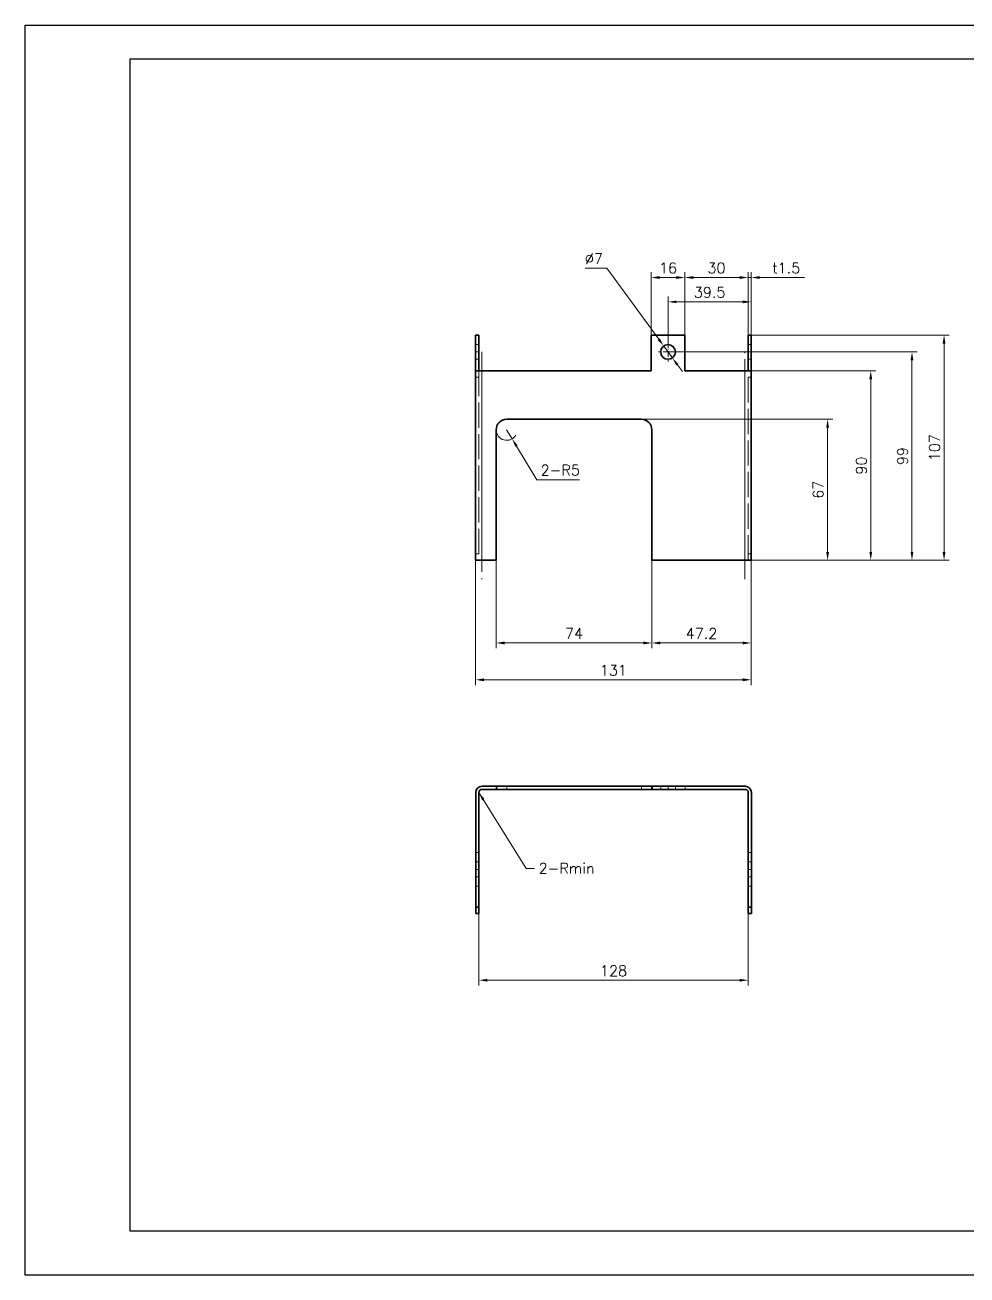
# Model space of a CAD drawing. Extents: x 337 to 133961, y -16604 to 10647.
# Drawn here: x 59832 to 60279, y 3892 to 4486 of the extents above; entities that cross this region are included whole.
import ezdxf
from ezdxf.enums import TextEntityAlignment as Align

# ---------------------------------------------------------------- set-up
doc = ezdxf.new("R2010")
doc.units = 0
for name, pattern in [('CENTER2', [28.575, 19.05, -3.175, 3.175, -3.175]), ('DASHDOT', [18.5, 12, -3, 0.5, -3]), ('DASHED', [15, 12, -3]), ('HIDDEN2', [4.7625, 3.175, -1.5875])]:
    doc.linetypes.add(name, pattern=pattern)
doc.layers.get('0').update_dxf_attribs({"linetype": 'CONTINUOUS'})
doc.layers.get('Defpoints').update_dxf_attribs({"linetype": 'CONTINUOUS'})
doc.layers.add('A3', color=7, linetype='CONTINUOUS')
for name, color, linetype, lineweight in [('DIM', 71, 'CONTINUOUS', 13), ('中心线', 2, 'CENTER2', 13), ('虚线', 1, 'HIDDEN2', 13)]:
    doc.layers.add(name, color=color, linetype=linetype, lineweight=lineweight)
doc.styles.add('CH-1', font='FSGB2312.ttf', dxfattribs={"height": 3})
doc.styles.get("Standard").update_dxf_attribs({"font": 'txt.shx', "bigfont": 'bigfont.shx'})
doc.dimstyles.new('副本2', dxfattribs={"dimscale": 2, "dimtxt": 2.5, "dimasz": 2, "dimexe": 1.25, "dimexo": 0, "dimgap": 1, "dimtad": 1, "dimdsep": 46, "dimtxsty": 'Standard', "dimcen": 0, "dimclrd": 3, "dimclre": 3, "dimclrt": 1, "dimadec": 1, "dimazin": 2, "dimtfac": 1, "dimtmove": 0, "dimatfit": 3, "dimfxl": 0, "dimtolj": 1, "dimlwd": -1, "dimlwe": -1, "dimarcsym": 0})
doc.dimstyles.new('副本2$0', dxfattribs={"dimscale": 2, "dimtxt": 2.5, "dimasz": 2, "dimexe": 1.25, "dimexo": 0, "dimgap": 1, "dimtad": 1, "dimdsep": 46, "dimtxsty": 'Standard', "dimcen": 0, "dimclrd": 3, "dimclre": 3, "dimclrt": 1, "dimadec": 1, "dimazin": 2, "dimtfac": 1, "dimtmove": 0, "dimatfit": 3, "dimfxl": 0, "dimtolj": 1, "dimlwd": -1, "dimlwe": -1, "dimarcsym": 0})
doc.dimstyles.new('副本2$3', dxfattribs={"dimscale": 2, "dimtxt": 2.5, "dimasz": 2, "dimexe": 1.25, "dimexo": 0, "dimgap": 1, "dimtad": 1, "dimtoh": 1, "dimdsep": 46, "dimtxsty": 'Standard', "dimcen": 0, "dimclrd": 3, "dimclre": 3, "dimclrt": 1, "dimadec": 1, "dimazin": 2, "dimtfac": 1, "dimtmove": 0, "dimatfit": 3, "dimfxl": 0, "dimtolj": 1, "dimlwd": -1, "dimlwe": -1, "dimarcsym": 0})
doc.dimstyles.new('副本2$4', dxfattribs={"dimscale": 2, "dimtxt": 2.5, "dimasz": 2, "dimexe": 1.25, "dimexo": 0, "dimgap": 1, "dimtad": 1, "dimtoh": 1, "dimdsep": 46, "dimtxsty": 'Standard', "dimcen": 0, "dimclrd": 3, "dimclre": 3, "dimclrt": 1, "dimadec": 1, "dimazin": 2, "dimtfac": 1, "dimtmove": 0, "dimatfit": 3, "dimfxl": 0, "dimtolj": 1, "dimlwd": -1, "dimlwe": -1, "dimarcsym": 0})

# ---------------------------------------------------------------- blocks, each defined once
blk = doc.blocks.new('A$C2CD672AE')
for p, q in [((-218.5, -289), (-218.5, 8)), ((-218.5, 8), (201.5, 8)), ((201.5, 8), (201.5, -289)), ((-193.5, 0), (193.5, 0)), ((-193.5, -278.55), (-193.5, 0)), ((16.5, -16.21), (16.5, 0)), ((21.57, 0), (21.57, -16.21)), ((69.95, 0), (181.5, 0)), ((69.95, 0), (181.5, 0)), ((69.95, 0), (181.5, 0)), ((69.95, 0), (181.5, 0)), ((193.5, 0), (193.5, -278.55)), ((101.05, 0), (101.05, -16.21)), ((101.05, 0), (101.05, -16.21)), ((101.05, 0), (101.05, -16.21)), ((101.05, 0), (101.05, -16.21)), ((101.05, 0), (101.05, -16.21)), ((116.05, 0), (116.05, -16.21)), ((116.05, 0), (116.05, -16.21)), ((116.05, 0), (116.05, -16.21)), ((116.05, 0), (116.05, -16.21)), ((116.05, 0), (116.05, -16.21)), ((128.05, 0), (128.05, -16.21)), ((128.05, 0), (128.05, -16.21)), ((128.05, 0), (128.05, -16.21)), ((128.05, 0), (128.05, -16.21)), ((128.05, 0), (128.05, -16.21)), ((140.05, -16.21), (140.05, 0)), ((16.5, -11.14), (19.04, -6.07)), ((16.5, -6.07), (128.05, -6.07)), ((16.5, -6.07), (128.05, -6.07)), ((16.5, -6.07), (128.05, -6.07)), ((16.5, -6.07), (128.05, -6.07)), ((19.04, -6.07), (21.57, -11.14)), ((128.05, -6.07), (140.05, -6.07)), ((128.05, -6.07), (140.05, -6.07)), ((128.05, -6.07), (140.05, -6.07)), ((128.05, -6.07), (193.5, -6.07)), ((16.5, -16.21), (19.04, -11.14)), ((16.5, -11.14), (128.05, -11.14)), ((16.5, -11.14), (128.05, -11.14)), ((16.5, -11.14), (128.05, -11.14)), ((16.5, -11.14), (128.05, -11.14)), ((19.04, -11.14), (21.57, -16.21)), ((16.5, -16.21), (140.05, -16.21)), ((140.05, -16.21), (16.5, -16.21)), ((16.5, -16.21), (140.05, -16.21)), ((16.5, -16.21), (193.5, -16.21)), ((193.5, -278.55), (-193.5, -278.55)), ((201.5, -289), (-218.5, -289))]:
    blk.add_line(p, q)
at = {"style": 'CH-1'}
for s, p in [('符号', (19.12, -1.91)), ('设 变 内 容', (62.89, -1.91)), ('日 期', (108.22, -2.16)), ('变更者', (122.43, -2.16)), ('锐角除去', (134.43, -1.63)), ('表面处理', (166.75, -1.61)), ('NO.', (19.39, -4.62)), ('REVISION', (63.16, -4.62)), ('DATE', (108.64, -4.87)), ('REVR', (122.85, -4.87)), ('C0.5', (134.43, -11.03))]:
    blk.add_text(s, height=1.775, dxfattribs=at).set_placement(p, align=Align.MIDDLE)
at = {"style": 'CH-1', "width": 0.7}
for s, p in [('ACUTE ANGLE', (134.43, -4.69)), ('SURFACE TREATMENT', (166.75, -4.68))]:
    blk.add_text(s, height=1.7746, dxfattribs=at).set_placement(p, align=Align.MIDDLE)
blk = doc.blocks.new('*D304')
at = {"layer": 'Defpoints', "color": 0, "transparency": 16777216}
for p in [(60045.65, 4231.14), (60176.65, 4231.14), (60176.65, 4174.35)]:
    blk.add_point(p, dxfattribs=at)
at = {"layer": 'DIM', "color": 3, "transparency": 16777216}
for p, q in [((60045.65, 4231.14), (60045.65, 4171.85)), ((60176.65, 4231.14), (60176.65, 4171.85)), ((60049.65, 4174.35), (60172.65, 4174.35))]:
    blk.add_line(p, q, dxfattribs=at)
for points in [[(60049.65, 4175.02), (60049.65, 4173.68), (60045.65, 4174.35)], [(60172.65, 4175.02), (60172.65, 4173.68), (60176.65, 4174.35)]]:
    blk.add_solid(points, dxfattribs=at)
at = {"layer": 'DIM', "color": 1, "transparency": 16777216, "insert": (60111.15, 4178.85), "char_height": 5, "attachment_point": 5}
blk.add_mtext('\\A1;131', dxfattribs=at)
blk = doc.blocks.new('*D305')
at = {"layer": 'Defpoints', "color": 0, "transparency": 16777216}
for p in [(60129.45, 4231.14), (60176.65, 4231.14), (60176.65, 4191.85)]:
    blk.add_point(p, dxfattribs=at)
at = {"layer": 'DIM', "color": 3, "transparency": 16777216}
for p, q in [((60129.45, 4231.14), (60129.45, 4189.35)), ((60176.65, 4231.14), (60176.65, 4189.35)), ((60133.45, 4191.85), (60172.65, 4191.85))]:
    blk.add_line(p, q, dxfattribs=at)
for points in [[(60133.45, 4192.51), (60133.45, 4191.18), (60129.45, 4191.85)], [(60172.65, 4192.51), (60172.65, 4191.18), (60176.65, 4191.85)]]:
    blk.add_solid(points, dxfattribs=at)
at = {"layer": 'DIM', "color": 1, "transparency": 16777216, "insert": (60153.05, 4196.35), "char_height": 5, "attachment_point": 5}
blk.add_mtext('\\A1;47.2', dxfattribs=at)
blk = doc.blocks.new('*D306')
at = {"layer": 'Defpoints', "color": 0, "transparency": 16777216}
for p in [(60055.45, 4231.14), (60129.45, 4231.14), (60055.45, 4191.85)]:
    blk.add_point(p, dxfattribs=at)
at = {"layer": 'DIM', "color": 3, "transparency": 16777216}
for p, q in [((60055.45, 4231.14), (60055.45, 4189.35)), ((60129.45, 4231.14), (60129.45, 4189.35)), ((60125.45, 4191.85), (60059.45, 4191.85))]:
    blk.add_line(p, q, dxfattribs=at)
for points in [[(60059.45, 4192.51), (60059.45, 4191.18), (60055.45, 4191.85)], [(60125.45, 4192.51), (60125.45, 4191.18), (60129.45, 4191.85)]]:
    blk.add_solid(points, dxfattribs=at)
at = {"layer": 'DIM', "color": 1, "transparency": 16777216, "insert": (60092.45, 4196.35), "char_height": 5, "attachment_point": 5}
blk.add_mtext('\\A1;74', dxfattribs=at)
blk = doc.blocks.new('*D307')
at = {"layer": 'Defpoints', "color": 0, "transparency": 16777216}
for p in [(60176.65, 4338.14), (60268.3, 4338.14), (60176.65, 4231.14)]:
    blk.add_point(p, dxfattribs=at)
at = {"layer": 'DIM', "color": 3, "transparency": 16777216}
for p, q in [((60176.65, 4338.14), (60270.8, 4338.14)), ((60268.3, 4235.14), (60268.3, 4334.14)), ((60176.65, 4231.14), (60270.8, 4231.14))]:
    blk.add_line(p, q, dxfattribs=at)
for points in [[(60267.63, 4334.14), (60268.97, 4334.14), (60268.3, 4338.14)], [(60267.63, 4235.14), (60268.97, 4235.14), (60268.3, 4231.14)]]:
    blk.add_solid(points, dxfattribs=at)
at = {"layer": 'DIM', "color": 1, "transparency": 16777216, "insert": (60263.8, 4284.64), "char_height": 5, "attachment_point": 5, "rotation": 90}
blk.add_mtext('\\A1;107', dxfattribs=at)
blk = doc.blocks.new('*D308')
at = {"layer": 'Defpoints', "color": 0, "transparency": 16777216}
for p in [(60124.45, 4298.14), (60212.97, 4298.14), (60176.65, 4231.14)]:
    blk.add_point(p, dxfattribs=at)
at = {"layer": 'DIM', "color": 3, "transparency": 16777216}
for p, q in [((60124.45, 4298.14), (60215.47, 4298.14)), ((60212.97, 4235.14), (60212.97, 4294.14)), ((60176.65, 4231.14), (60215.47, 4231.14))]:
    blk.add_line(p, q, dxfattribs=at)
for points in [[(60212.3, 4294.14), (60213.63, 4294.14), (60212.97, 4298.14)], [(60212.3, 4235.14), (60213.63, 4235.14), (60212.97, 4231.14)]]:
    blk.add_solid(points, dxfattribs=at)
at = {"layer": 'DIM', "color": 1, "transparency": 16777216, "insert": (60208.47, 4264.64), "char_height": 5, "attachment_point": 5, "rotation": 90}
blk.add_mtext('\\A1;67', dxfattribs=at)
blk = doc.blocks.new('*D309')
at = {"layer": 'Defpoints', "color": 0, "transparency": 16777216}
for p in [(60176.65, 4365.5), (60175.15, 4338.14), (60176.65, 4338.14)]:
    blk.add_point(p, dxfattribs=at)
at = {"layer": 'DIM', "color": 3, "transparency": 16777216}
for p, q in [((60175.15, 4338.14), (60175.15, 4368)), ((60176.65, 4338.14), (60176.65, 4368)), ((60171.15, 4365.5), (60167.15, 4365.5)), ((60175.15, 4365.5), (60176.65, 4365.5)), ((60180.65, 4365.5), (60201.99, 4365.5))]:
    blk.add_line(p, q, dxfattribs=at)
for points in [[(60171.15, 4366.17), (60171.15, 4364.83), (60175.15, 4365.5)], [(60180.65, 4366.17), (60180.65, 4364.83), (60176.65, 4365.5)]]:
    blk.add_solid(points, dxfattribs=at)
at = {"layer": 'DIM', "color": 1, "transparency": 16777216, "insert": (60193.32, 4370), "char_height": 5, "attachment_point": 5}
blk.add_mtext('\\A1;t{\\Ftxt,bigfont|c134;1.5}', dxfattribs=at)
blk = doc.blocks.new('*D310')
at = {"layer": 'Defpoints', "color": 0, "transparency": 16777216}
for p in [(60145.15, 4365.5), (60145.15, 4338.14), (60175.15, 4338.14)]:
    blk.add_point(p, dxfattribs=at)
at = {"layer": 'DIM', "color": 3, "transparency": 16777216}
for p, q in [((60145.15, 4338.14), (60145.15, 4368)), ((60175.15, 4338.14), (60175.15, 4368)), ((60171.15, 4365.5), (60149.15, 4365.5))]:
    blk.add_line(p, q, dxfattribs=at)
for points in [[(60149.15, 4366.17), (60149.15, 4364.83), (60145.15, 4365.5)], [(60171.15, 4366.17), (60171.15, 4364.83), (60175.15, 4365.5)]]:
    blk.add_solid(points, dxfattribs=at)
at = {"layer": 'DIM', "color": 1, "transparency": 16777216, "insert": (60160.15, 4370), "char_height": 5, "attachment_point": 5}
blk.add_mtext('\\A1;30', dxfattribs=at)
blk = doc.blocks.new('*D311')
at = {"layer": 'Defpoints', "color": 0, "transparency": 16777216}
for p in [(60129.15, 4365.5), (60129.15, 4338.14), (60145.15, 4338.14)]:
    blk.add_point(p, dxfattribs=at)
at = {"layer": 'DIM', "color": 3, "transparency": 16777216}
for p, q in [((60129.15, 4338.14), (60129.15, 4368)), ((60145.15, 4338.14), (60145.15, 4368)), ((60141.15, 4365.5), (60133.15, 4365.5))]:
    blk.add_line(p, q, dxfattribs=at)
for points in [[(60133.15, 4366.17), (60133.15, 4364.83), (60129.15, 4365.5)], [(60141.15, 4366.17), (60141.15, 4364.83), (60145.15, 4365.5)]]:
    blk.add_solid(points, dxfattribs=at)
at = {"layer": 'DIM', "color": 1, "transparency": 16777216, "insert": (60137.15, 4370), "char_height": 5, "attachment_point": 5}
blk.add_mtext('\\A1;16', dxfattribs=at)
blk = doc.blocks.new('*D312')
at = {"layer": 'Defpoints', "color": 0, "transparency": 16777216}
for p in [(60173.65, 4321.14), (60233.46, 4321.14), (60176.65, 4231.14)]:
    blk.add_point(p, dxfattribs=at)
at = {"layer": 'DIM', "color": 3, "transparency": 16777216}
for p, q in [((60173.65, 4321.14), (60235.96, 4321.14)), ((60233.46, 4235.14), (60233.46, 4317.14)), ((60176.65, 4231.14), (60235.96, 4231.14))]:
    blk.add_line(p, q, dxfattribs=at)
for points in [[(60232.8, 4317.14), (60234.13, 4317.14), (60233.46, 4321.14)], [(60232.8, 4235.14), (60234.13, 4235.14), (60233.46, 4231.14)]]:
    blk.add_solid(points, dxfattribs=at)
at = {"layer": 'DIM', "color": 1, "transparency": 16777216, "insert": (60228.96, 4276.14), "char_height": 5, "attachment_point": 5, "rotation": 90}
blk.add_mtext('\\A1;90', dxfattribs=at)
blk = doc.blocks.new('*D313')
at = {"layer": 'Defpoints', "color": 0, "transparency": 16777216}
for p in [(60060.45, 4293.14), (60063.04, 4288.86)]:
    blk.add_point(p, dxfattribs=at)
at = {"layer": 'DIM', "color": 3, "transparency": 16777216}
for p, q in [((60060.45, 4293.14), (60063.04, 4288.86)), ((60074.77, 4269.44), (60065.11, 4285.43)), ((60095.1, 4269.44), (60074.77, 4269.44))]:
    blk.add_line(p, q, dxfattribs=at)
blk.add_arc((60060.45, 4293.14), 5, 180, 329.77838, dxfattribs=at)
blk.add_solid([(60065.68, 4285.78), (60064.54, 4285.09), (60063.04, 4288.86)], dxfattribs=at)
at = {"layer": 'DIM', "color": 1, "transparency": 16777216, "insert": (60085.93, 4273.94), "char_height": 5, "attachment_point": 5}
blk.add_mtext('\\A1;2-{\\Ftxt,bigfont|c134;R5}', dxfattribs=at)
blk = doc.blocks.new('*D314')
at = {"layer": 'Defpoints', "color": 0, "transparency": 16777216}
for p in [(60137.15, 4353.94), (60176.65, 4338.14), (60137.15, 4334.69)]:
    blk.add_point(p, dxfattribs=at)
at = {"layer": 'DIM', "color": 3, "transparency": 16777216}
for p, q in [((60137.15, 4334.69), (60137.15, 4356.44)), ((60176.65, 4338.14), (60176.65, 4356.44)), ((60172.65, 4353.94), (60141.15, 4353.94))]:
    blk.add_line(p, q, dxfattribs=at)
for points in [[(60141.15, 4354.6), (60141.15, 4353.27), (60137.15, 4353.94)], [(60172.65, 4354.6), (60172.65, 4353.27), (60176.65, 4353.94)]]:
    blk.add_solid(points, dxfattribs=at)
at = {"layer": 'DIM', "color": 1, "transparency": 16777216, "insert": (60156.9, 4358.44), "char_height": 5, "attachment_point": 5}
blk.add_mtext('\\A1;39.5', dxfattribs=at)
blk = doc.blocks.new('*D315')
at = {"layer": 'Defpoints', "color": 0, "transparency": 16777216}
for p in [(60137.15, 4330.14), (60253.06, 4330.14), (60176.65, 4231.14)]:
    blk.add_point(p, dxfattribs=at)
at = {"layer": 'DIM', "color": 3, "transparency": 16777216}
for p, q in [((60137.15, 4330.14), (60255.56, 4330.14)), ((60253.06, 4235.14), (60253.06, 4326.14)), ((60176.65, 4231.14), (60255.56, 4231.14))]:
    blk.add_line(p, q, dxfattribs=at)
for points in [[(60252.39, 4326.14), (60253.72, 4326.14), (60253.06, 4330.14)], [(60252.39, 4235.14), (60253.72, 4235.14), (60253.06, 4231.14)]]:
    blk.add_solid(points, dxfattribs=at)
at = {"layer": 'DIM', "color": 1, "transparency": 16777216, "insert": (60248.56, 4280.64), "char_height": 5, "attachment_point": 5, "rotation": 90}
blk.add_mtext('\\A1;99', dxfattribs=at)
blk = doc.blocks.new('*D316')
at = {"layer": 'Defpoints', "color": 0, "transparency": 16777216}
for p in [(60135.09, 4332.96), (60139.22, 4327.31)]:
    blk.add_point(p, dxfattribs=at)
at = {"layer": 'DIM', "color": 3, "transparency": 16777216}
for p, q in [((60097.78, 4369.96), (60108.11, 4369.96)), ((60108.11, 4369.96), (60132.74, 4336.2)), ((60139.22, 4327.31), (60135.09, 4332.96)), ((60141.57, 4324.08), (60143.93, 4320.84))]:
    blk.add_line(p, q, dxfattribs=at)
for points in [[(60133.27, 4336.59), (60132.2, 4335.8), (60135.09, 4332.96)], [(60142.11, 4324.47), (60141.03, 4323.68), (60139.22, 4327.31)]]:
    blk.add_solid(points, dxfattribs=at)
at = {"layer": 'DIM', "color": 1, "transparency": 16777216, "insert": (60101.95, 4374.46), "char_height": 5, "attachment_point": 5}
blk.add_mtext('\\A1;∅7', dxfattribs=at)
blk = doc.blocks.new('*D317')
at = {"layer": 'Defpoints', "color": 0, "transparency": 16777216}
for p in [(60047.25, 4063.27), (60175.25, 4063.27), (60175.25, 4031.58)]:
    blk.add_point(p, dxfattribs=at)
at = {"layer": 'DIM', "color": 3, "transparency": 16777216}
for p, q in [((60047.25, 4063.27), (60047.25, 4029.08)), ((60175.25, 4063.27), (60175.25, 4029.08)), ((60051.25, 4031.58), (60171.25, 4031.58))]:
    blk.add_line(p, q, dxfattribs=at)
for points in [[(60051.25, 4032.24), (60051.25, 4030.91), (60047.25, 4031.58)], [(60171.25, 4032.24), (60171.25, 4030.91), (60175.25, 4031.58)]]:
    blk.add_solid(points, dxfattribs=at)
at = {"layer": 'DIM', "color": 1, "transparency": 16777216, "insert": (60111.25, 4036.08), "char_height": 5, "attachment_point": 5}
blk.add_mtext('\\A1;128', dxfattribs=at)

msp = doc.modelspace()

# ---------------------------------------------------------------- linework, layer by layer
at = {"color": 7, "lineweight": 35, "ltscale": 0.425}
for p, q in [((60045.654, 4321.135), (60045.654, 4338.135)), ((60047.154, 4321.135), (60047.154, 4338.135)), ((60129.154, 4338.135), (60129.154, 4321.135)), ((60145.154, 4321.135), (60145.154, 4338.135)), ((60175.154, 4321.135), (60175.154, 4338.135)), ((60176.654, 4321.135), (60176.654, 4338.135))]:
    msp.add_line(p, q, dxfattribs=at)
at = {"color": 7, "lineweight": 35, "ltscale": 0.0375}
for p, q in [((60045.654, 4338.135), (60047.154, 4338.135)), ((60175.154, 4338.135), (60176.654, 4338.135)), ((60055.555, 4123.774), (60055.555, 4122.274)), ((60129.555, 4123.774), (60129.555, 4122.274)), ((60045.755, 4066.274), (60047.255, 4066.274)), ((60045.755, 4063.274), (60047.255, 4063.274)), ((60175.255, 4066.274), (60176.755, 4066.274)), ((60175.255, 4063.274), (60176.755, 4063.274))]:
    msp.add_line(p, q, dxfattribs=at)
at = {"color": 7, "lineweight": 35, "ltscale": 0.4}
msp.add_line((60129.154, 4338.135), (60145.154, 4338.135), dxfattribs=at)
at = {"color": 7, "lineweight": 35, "ltscale": 0.075}
for p, q in [((60045.654, 4321.135), (60048.654, 4321.135)), ((60176.654, 4321.135), (60173.654, 4321.135)), ((60045.654, 4231.135), (60048.654, 4231.135)), ((60176.654, 4231.135), (60173.654, 4231.135)), ((60045.755, 4063.274), (60045.755, 4066.274)), ((60047.255, 4066.274), (60047.255, 4063.274)), ((60175.255, 4066.274), (60175.255, 4063.274)), ((60176.755, 4066.274), (60176.755, 4063.274))]:
    msp.add_line(p, q, dxfattribs=at)
at = {"color": 7, "lineweight": 35}
for p, q in [((60045.654, 4321.135), (60045.654, 4231.135)), ((60048.654, 4321.135), (60129.154, 4321.135)), ((60145.154, 4321.135), (60173.654, 4321.135)), ((60176.654, 4231.135), (60176.654, 4321.135)), ((60060.454, 4298.135), (60124.454, 4298.135)), ((60055.454, 4293.135), (60055.454, 4231.135)), ((60129.454, 4231.135), (60129.454, 4293.135)), ((60129.454, 4231.135), (60173.654, 4231.135)), ((60060.555, 4123.774), (60124.555, 4123.774)), ((60129.555, 4123.774), (60173.755, 4123.774)), ((60045.755, 4120.774), (60045.755, 4081.774)), ((60047.255, 4120.774), (60047.255, 4081.774)), ((60060.555, 4122.274), (60124.555, 4122.274)), ((60129.555, 4122.274), (60173.755, 4122.274)), ((60175.255, 4120.774), (60175.255, 4066.274)), ((60176.755, 4120.774), (60176.755, 4066.274))]:
    msp.add_line(p, q, dxfattribs=at)
at = {"color": 7, "lineweight": 13}
for p, q in [((60048.654, 4321.135), (60048.654, 4231.135)), ((60173.654, 4231.135), (60173.654, 4321.135))]:
    msp.add_line(p, q, dxfattribs=at)
at = {"color": 7, "lineweight": 35, "ltscale": 0.17}
for p, q in [((60055.454, 4231.135), (60048.654, 4231.135)), ((60055.555, 4123.774), (60048.755, 4123.774)), ((60048.755, 4122.274), (60055.555, 4122.274))]:
    msp.add_line(p, q, dxfattribs=at)
at = {"color": 7, "lineweight": 35, "ltscale": 0.125}
for p, q in [((60060.555, 4123.774), (60055.555, 4123.774)), ((60129.555, 4123.774), (60124.555, 4123.774)), ((60055.555, 4122.274), (60060.555, 4122.274)), ((60124.555, 4122.274), (60129.555, 4122.274))]:
    msp.add_line(p, q, dxfattribs=at)
at = {"color": 7, "lineweight": 13, "ltscale": 0.0375}
for p, q in [((60060.555, 4123.774), (60060.555, 4122.274)), ((60124.555, 4123.774), (60124.555, 4122.274))]:
    msp.add_line(p, q, dxfattribs=at)
at = {"color": 7, "lineweight": 35, "ltscale": 0.3875}
for p, q in [((60045.755, 4081.774), (60045.755, 4066.274)), ((60047.255, 4081.774), (60047.255, 4066.274))]:
    msp.add_line(p, q, dxfattribs=at)
at = {"color": 7, "lineweight": 35}
msp.add_circle((60137.154, 4330.135), 3.5, dxfattribs=at)
for centre, radius, start, end in [((60060.454, 4293.135), 5, 90, 180), ((60124.454, 4293.135), 5, 0, 90), ((60048.755, 4120.774), 3, 90, 180), ((60173.755, 4120.774), 3, 0, 90), ((60048.755, 4120.774), 1.5, 90, 180), ((60173.755, 4120.774), 1.5, 0, 90)]:
    msp.add_arc(centre, radius, start, end, dxfattribs=at)
at = {"layer": 'A3'}
msp.add_lwpolyline([(59831.563, 4485.503), (60671.563, 4485.503), (60671.563, 3891.503), (59831.563, 3891.503)], close=True, dxfattribs=at)
at = {"layer": '中心线', "linetype": 'DASHDOT', "lineweight": 13, "ltscale": 0.227499}
for p, q in [((60137.154, 4334.685), (60137.154, 4325.585)), ((60141.704, 4330.135), (60132.604, 4330.135))]:
    msp.add_line(p, q, dxfattribs=at)
at = {"layer": '中心线', "linetype": 'DASHDOT', "lineweight": 13, "ltscale": 0.045016}
for p, q in [((60047.304, 4330.135), (60045.503, 4330.135)), ((60176.804, 4330.135), (60175.003, 4330.135)), ((60047.405, 4084.274), (60045.604, 4084.274)), ((60176.905, 4084.274), (60175.104, 4084.274))]:
    msp.add_line(p, q, dxfattribs=at)
at = {"layer": '中心线', "linetype": 'DASHDOT', "lineweight": 13}
for p, q in [((60048.654, 4330.135), (60048.654, 4222.135)), ((60173.654, 4222.135), (60173.654, 4330.135))]:
    msp.add_line(p, q, dxfattribs=at)
at = {"layer": '中心线', "linetype": 'DASHDOT', "lineweight": 13, "ltscale": 0.045015}
for p, q in [((60060.555, 4123.924), (60060.555, 4122.124)), ((60124.555, 4123.924), (60124.555, 4122.124)), ((60137.255, 4123.924), (60137.255, 4122.124))]:
    msp.add_line(p, q, dxfattribs=at)
at = {"layer": '虚线', "linetype": 'DASHED', "lineweight": 13, "ltscale": 0.0375}
for p, q in [((60047.154, 4333.635), (60045.654, 4333.635)), ((60176.654, 4333.635), (60175.154, 4333.635)), ((60047.154, 4326.635), (60045.654, 4326.635)), ((60176.654, 4326.635), (60175.154, 4326.635)), ((60047.154, 4318.135), (60045.654, 4318.135)), ((60176.654, 4318.135), (60175.154, 4318.135)), ((60045.654, 4234.135), (60047.154, 4234.135)), ((60175.154, 4234.135), (60176.654, 4234.135)), ((60129.255, 4123.774), (60129.255, 4122.274)), ((60133.755, 4123.774), (60133.755, 4122.274)), ((60140.755, 4123.774), (60140.755, 4122.274)), ((60145.255, 4123.774), (60145.255, 4122.274)), ((60045.755, 4092.274), (60047.255, 4092.274)), ((60047.255, 4087.774), (60045.755, 4087.774)), ((60175.255, 4092.274), (60176.755, 4092.274)), ((60176.755, 4087.774), (60175.255, 4087.774)), ((60047.255, 4080.774), (60045.755, 4080.774)), ((60045.755, 4076.274), (60047.255, 4076.274)), ((60176.755, 4080.774), (60175.255, 4080.774)), ((60175.255, 4076.274), (60176.755, 4076.274)), ((60047.255, 4066.274), (60045.755, 4066.274)), ((60176.755, 4066.274), (60175.255, 4066.274))]:
    msp.add_line(p, q, dxfattribs=at)
at = {"layer": '虚线', "linetype": 'DASHED', "lineweight": 13}
for p, q in [((60047.154, 4321.135), (60047.154, 4231.135)), ((60048.654, 4321.135), (60048.654, 4231.135)), ((60173.654, 4231.135), (60173.654, 4321.135)), ((60175.154, 4231.135), (60175.154, 4321.135))]:
    msp.add_line(p, q, dxfattribs=at)

# ---------------------------------------------------------------- block references
at = {"xscale": 2, "yscale": 2, "zscale": 2}
msp.add_blockref('A$C2CD672AE', (60268.563, 4469.503), dxfattribs=at)

# ---------------------------------------------------------------- texts
at = {"layer": 'DIM', "color": 1, "insert": (60075.65, 4087.226), "char_height": 5, "width": 626.0377, "attachment_point": 1}
msp.add_mtext('\\A1;2-Rmin', dxfattribs=at)

# ---------------------------------------------------------------- dimensions: what is measured, and where the dimension line sits
at = {"layer": 'DIM'}
dim = msp.add_diameter_dim_2p(p1=(60139.216, 4327.307), p2=(60135.092, 4332.963), dimstyle='副本2$3', dxfattribs=at)
dim.commit()
dim.dimension.update_dxf_attribs({"geometry": '*D316', "text_midpoint": (60101.946, 4369.963), "dimtype": 163})
for base, p1, p2, picture, middle in [((60129.154, 4365.501), (60145.154, 4338.135), (60129.154, 4338.135), '*D311', (60137.154, 4370.001)), ((60145.154, 4365.501), (60175.154, 4338.135), (60145.154, 4338.135), '*D310', (60160.154, 4370.001)), ((60137.154, 4353.935), (60176.654, 4338.135), (60137.154, 4334.685), '*D314', (60156.904, 4358.435)), ((60176.654, 4174.351), (60045.654, 4231.135), (60176.654, 4231.135), '*D304', (60111.154, 4178.851)), ((60055.454, 4191.848), (60129.454, 4231.135), (60055.454, 4231.135), '*D306', (60092.454, 4196.348)), ((60176.654, 4191.848), (60129.454, 4231.135), (60176.654, 4231.135), '*D305', (60153.054, 4196.348)), ((60175.255, 4031.576), (60047.255, 4063.274), (60175.255, 4063.274), '*D317', (60111.255, 4036.076))]:
    dim = msp.add_linear_dim(base=base, p1=p1, p2=p2, dimstyle='副本2$0', dxfattribs=at)
    dim.commit()
    dim.dimension.update_dxf_attribs({"geometry": picture, "text_midpoint": middle})
dim = msp.add_linear_dim(base=(60176.654, 4365.501), p1=(60175.154, 4338.135), p2=(60176.654, 4338.135), text='t{\\Ftxt,bigfont|c134;<>}', dimstyle='副本2$0', dxfattribs=at)
dim.commit()
dim.dimension.update_dxf_attribs({"geometry": '*D309', "text_midpoint": (60193.321, 4370.001)})
for base, p2, picture, middle in [((60268.301, 4338.135), (60176.654, 4338.135), '*D307', (60263.801, 4284.635)), ((60253.058, 4330.135), (60137.154, 4330.135), '*D315', (60248.558, 4280.635)), ((60233.465, 4321.135), (60173.654, 4321.135), '*D312', (60228.965, 4276.135)), ((60212.968, 4298.135), (60124.454, 4298.135), '*D308', (60208.468, 4264.635))]:
    dim = msp.add_linear_dim(base=base, p1=(60176.654, 4231.135), p2=p2, angle=90, dimstyle='副本2$0', dxfattribs=at)
    dim.commit()
    dim.dimension.update_dxf_attribs({"geometry": picture, "text_midpoint": middle})
dim = msp.add_radius_dim(center=(60060.454, 4293.135), mpoint=(60063.039, 4288.855), text='2-{\\Ftxt,bigfont|c134;<>}', dimstyle='副本2$4', dxfattribs=at)
dim.commit()
dim.dimension.update_dxf_attribs({"geometry": '*D313', "text_midpoint": (60085.932, 4269.439), "dimtype": 164})

# ---------------------------------------------------------------- leaders
at = {"layer": 'DIM', "annotation_type": 0, "has_hookline": 1, "hookline_direction": 0, "text_width": 25}
msp.add_leader([(60047.255, 4120.774), (60069.65, 4084.726), (60073.65, 4084.726)], dimstyle='副本2', override={"dimgap": 1, "dimtad": 0}, dxfattribs=at)

doc.saveas('drawing.dxf')
